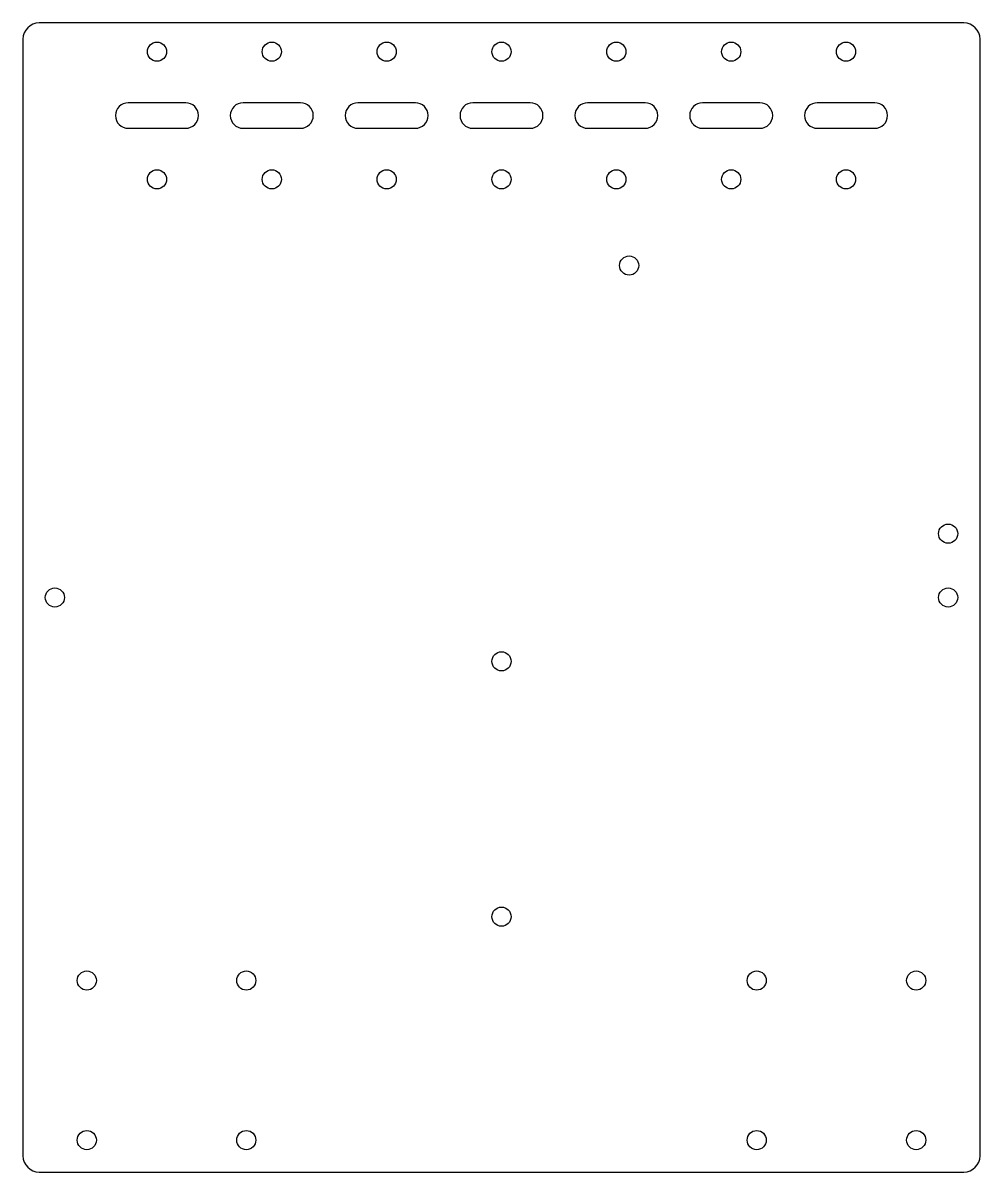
# Model space of a CAD drawing. Header units: millimetres. Extents: x 0 to 15, y 0 to 18.
import ezdxf

# ---------------------------------------------------------------- set-up
doc = ezdxf.new("R2010")
doc.units = ezdxf.units.MM

msp = doc.modelspace()

# ---------------------------------------------------------------- linework, layer by layer
at = {"color": 7, "linetype": 'Continuous', "lineweight": 25}
for p, q in [((14.746, 18), (0.254, 18)), ((0, 17.746), (0, 0.254)), ((15, 0.254), (15, 17.746)), ((2.55, 16.75), (1.65, 16.75)), ((4.35, 16.75), (3.45, 16.75)), ((6.15, 16.75), (5.25, 16.75)), ((7.95, 16.75), (7.05, 16.75)), ((9.75, 16.75), (8.85, 16.75)), ((11.55, 16.75), (10.65, 16.75)), ((13.35, 16.75), (12.45, 16.75)), ((1.65, 16.35), (2.55, 16.35)), ((3.45, 16.35), (4.35, 16.35)), ((5.25, 16.35), (6.15, 16.35)), ((7.05, 16.35), (7.95, 16.35)), ((8.85, 16.35), (9.75, 16.35)), ((10.65, 16.35), (11.55, 16.35)), ((12.45, 16.35), (13.35, 16.35)), ((0.254, 0), (14.746, 0))]:
    msp.add_line(p, q, dxfattribs=at)
for centre in [(2.1, 17.55), (3.9, 17.55), (5.7, 17.55), (7.5, 17.55), (9.3, 17.55), (11.1, 17.55), (12.9, 17.55), (2.1, 15.55), (3.9, 15.55), (5.7, 15.55), (7.5, 15.55), (9.3, 15.55), (11.1, 15.55), (12.9, 15.55), (9.5, 14.2), (14.5, 10), (0.5, 9), (14.5, 9), (7.5, 8), (7.5, 4), (1, 3), (3.5, 3), (11.5, 3), (14, 3), (1, 0.5), (3.5, 0.5), (11.5, 0.5), (14, 0.5)]:
    msp.add_circle(centre, 0.15, dxfattribs=at)
for centre, radius, start, end in [((0.254, 17.746), 0.254, 90, 180), ((14.746, 17.746), 0.254, 0, 90), ((1.65, 16.55), 0.2, 90, 270), ((2.55, 16.55), 0.2, 270, 90), ((3.45, 16.55), 0.2, 90, 270), ((4.35, 16.55), 0.2, 270, 90), ((5.25, 16.55), 0.2, 90, 270), ((6.15, 16.55), 0.2, 270, 90), ((7.05, 16.55), 0.2, 90, 270), ((7.95, 16.55), 0.2, 270, 90), ((8.85, 16.55), 0.2, 90, 270), ((9.75, 16.55), 0.2, 270, 90), ((10.65, 16.55), 0.2, 90, 270), ((11.55, 16.55), 0.2, 270, 90), ((12.45, 16.55), 0.2, 90, 270), ((13.35, 16.55), 0.2, 270, 90), ((0.254, 0.254), 0.254, 180, 270), ((14.746, 0.254), 0.254, 270, 0)]:
    msp.add_arc(centre, radius, start, end, dxfattribs=at)

doc.saveas('drawing.dxf')
